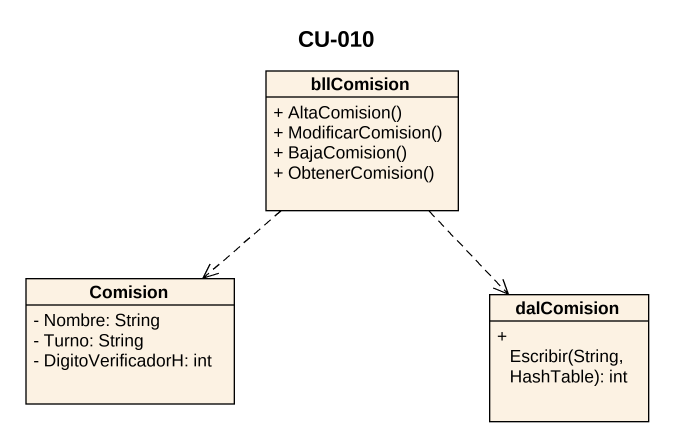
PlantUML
@startuml
title CU-010
hide circle
hide empty members
skinparam classAttributeIconSize 0
class bllComision {
  + AltaComision()
  + ModificarComision()
  + BajaComision()
  + ObtenerComision()
}
class Comision {
  - Nombre: String
  - Turno: String
  - DigitoVerificadorH: int
}
class dalComision {
  + Escribir(String, HashTable): int
}
bllComision ..> Comision
bllComision ..> dalComision
@enduml
